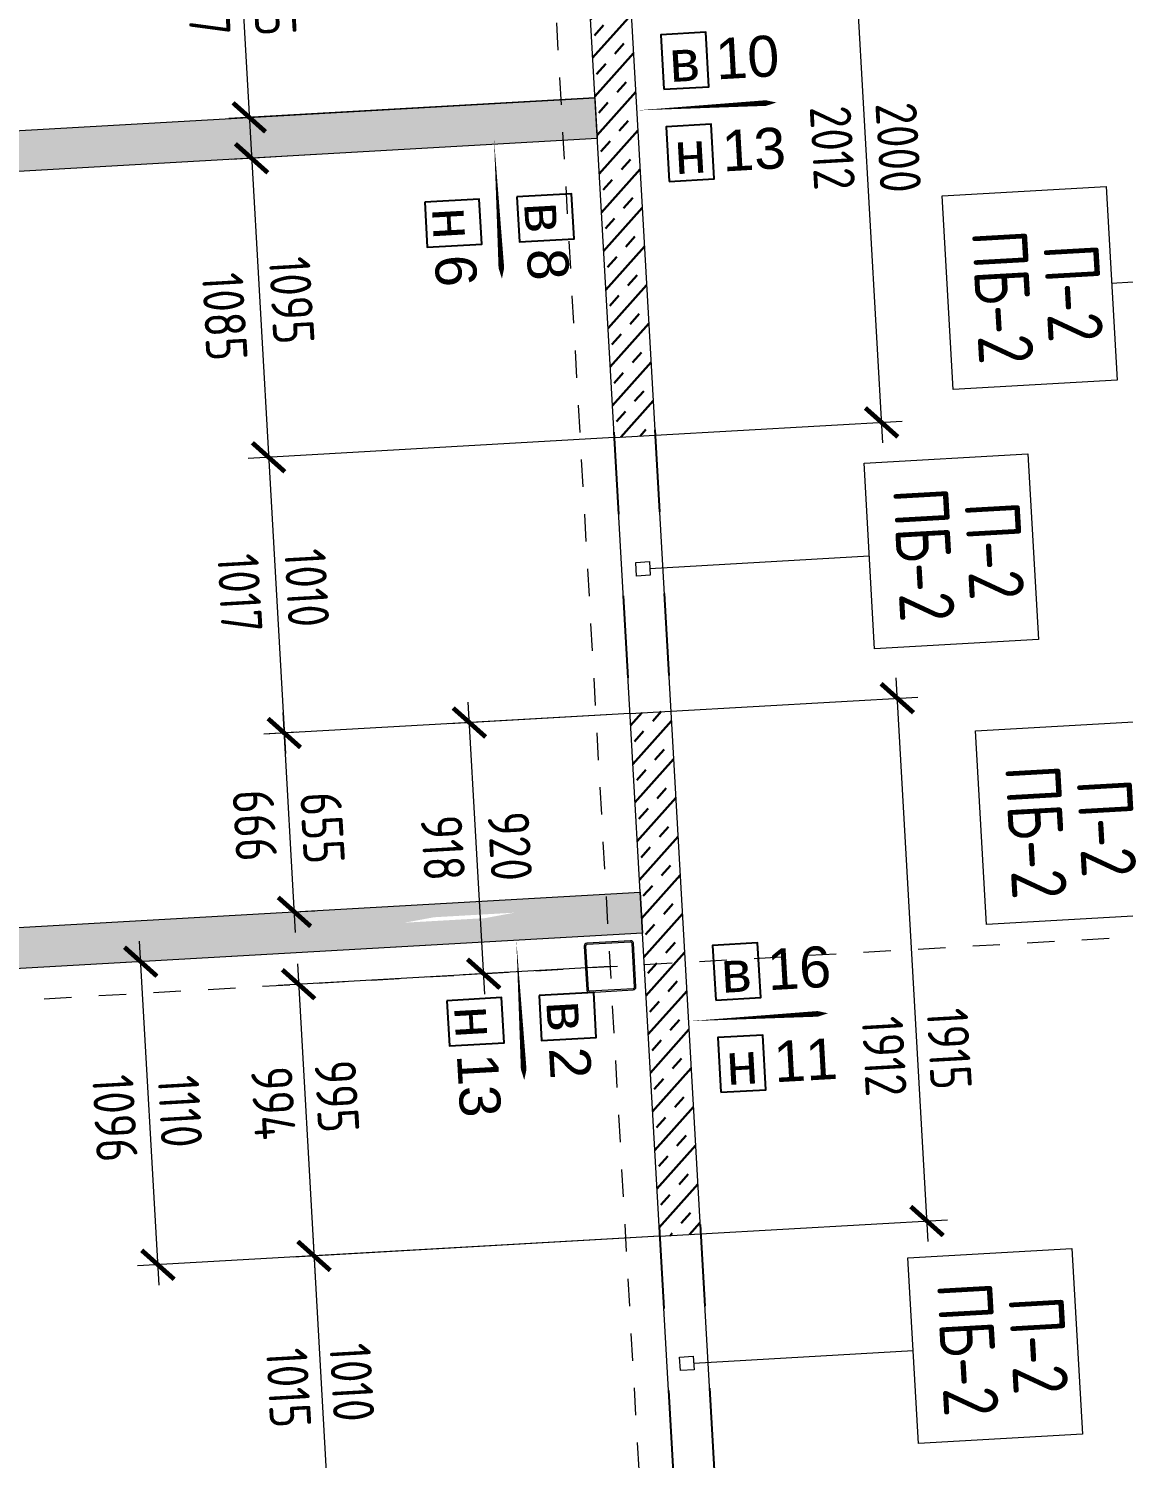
# Model space of a CAD drawing. Header units: metres. Extents: x 93803 to 107732, y 94484 to 125083.
# Drawn here: x 107722.56 to 107726.56, y 110809.09 to 110814.32 of the extents above; entities that cross this region are included whole.
import ezdxf

# ---------------------------------------------------------------- set-up
doc = ezdxf.new("R2010")
doc.units = ezdxf.units.M
doc.header["$PDMODE"] = 35
doc.header["$PDSIZE"] = 1
doc.linetypes.add('_ШПТ__20_т__2_5__Линия сетки', pattern=[25, 20, -2.5, 0, -2.5])
doc.linetypes.add('_ШТР__3__3__Скрыто', pattern=[6, 3, -3])
doc.layers.get('Defpoints').update_dxf_attribs({"color": 253})
for name, color, linetype in [('2023.10.30_В_ОТКЛОНЕНИЯ', 7, 'Continuous'), ('2023.10.30_Н_ОТКЛОНЕНИЯ', 7, 'Continuous'), ('_4-3_ маркировка на кладочных планах АР', 7, 'Continuous')]:
    doc.layers.add(name, color=color, linetype=linetype)
for name, color, linetype, lineweight in [('Оси', 250, 'Continuous', 9), ('Основной', 7, 'Continuous', 30), ('Размеры', 250, 'Continuous', 9), ('Стены', 7, 'Continuous', 18), ('Стены штриховка', 7, 'Continuous', 30)]:
    doc.layers.add(name, color=color, linetype=linetype, lineweight=lineweight)
doc.styles.add('AxeAndPointZ', font='arial.ttf')
doc.styles.add('ГОСТ 2.304', font='CS_Gost2304.shx')
doc.styles.add('стиль1', font='isocpeur.ttf')
doc.dimstyles.new('невидим', dxfattribs={"dimscale": 100, "dimtxt": 1.5, "dimasz": 1.5, "dimexe": 0.3, "dimexo": 0, "dimgap": 0.5, "dimtad": 1, "dimdec": 0, "dimtxsty": 'ГОСТ 2.304', "dimblk": 'OBLIQUE', "dimcen": 2.5, "dimdle": 0.5, "dimse1": 1, "dimse2": 1, "dimsd1": 1, "dimsd2": 1, "dimadec": 0, "dimazin": 2, "dimtfac": 0.75, "dimtdec": 0, "dimtofl": 0, "dimtmove": 2, "dimatfit": 3, "dimfxl": 1, "dimtfill": 1, "dimtolj": 1, "dimlwd": 9, "dimlwe": 9, "dimarcsym": 1})
doc.dimstyles.new('СПДС', dxfattribs={"dimscale": 100, "dimtxt": 2, "dimasz": 1.5, "dimexe": 1, "dimexo": 0, "dimgap": 0.5, "dimtad": 1, "dimdec": 0, "dimtxsty": 'ГОСТ 2.304', "dimblk": 'ARCHTICK', "dimcen": 2.5, "dimdle": 1, "dimadec": 0, "dimazin": 2, "dimtfac": 0.75, "dimtdec": 0, "dimtmove": 1, "dimatfit": 3, "dimfxl": 1, "dimtfill": 1, "dimtolj": 1, "dimlwd": 9, "dimlwe": 9, "dimarcsym": 1})

# ---------------------------------------------------------------- blocks, each defined once
blk = doc.blocks.new('_ArchTick')
at = {"color": 0, "linetype": 'ByBlock', "const_width": 0.15}
blk.add_lwpolyline([(-0.5, -0.5), (0.5, 0.5)], dxfattribs=at)
blk = doc.blocks.new('*D4978')
at = {"layer": 'Defpoints', "color": 0, "ltscale": 75, "transparency": 16777216}
for p in [(31201.5, 6182), (30106.5, 5151.4), (31201.5, 4916.3)]:
    blk.add_point(p, dxfattribs=at)
at = {"layer": 'Размеры', "color": 0, "lineweight": 9, "ltscale": 75, "transparency": 16777216}
for p, q in [((31201.5, 6182), (31201.5, 4841.3)), ((30106.5, 5151.4), (30106.5, 4841.3)), ((30031.5, 4916.3), (31276.5, 4916.3))]:
    blk.add_line(p, q, dxfattribs=at)
at = {"layer": 'Размеры', "color": 0, "lineweight": 9, "ltscale": 75, "transparency": 16777216, "xscale": 112.5, "yscale": 112.5, "zscale": 112.5, "rotation": 180}
blk.add_blockref('_ArchTick', (30106.5, 4916.3), dxfattribs=at)
at = {"layer": 'Размеры', "color": 0, "lineweight": 9, "ltscale": 75, "transparency": 16777216, "xscale": 112.5, "yscale": 112.5, "zscale": 112.5}
blk.add_blockref('_ArchTick', (31201.5, 4916.3), dxfattribs=at)
at = {"layer": 'Размеры', "color": 0, "lineweight": 25, "ltscale": 75, "transparency": 16777216, "insert": (30634, 5033.1), "char_height": 150, "width": 186.231, "attachment_point": 5, "style": 'ГОСТ 2.304'}
blk.add_mtext('\\A1;1095', dxfattribs=at)
blk = doc.blocks.new('*D4979')
at = {"layer": 'Defpoints', "color": 0, "ltscale": 75, "transparency": 16777216}
for p in [(31201.5, 6182), (32211.5, 6182), (32211.5, 4916.3)]:
    blk.add_point(p, dxfattribs=at)
at = {"layer": 'Размеры', "color": 0, "lineweight": 9, "ltscale": 75, "transparency": 16777216}
for p, q in [((31201.5, 6182), (31201.5, 4841.3)), ((32211.5, 6182), (32211.5, 4841.3)), ((31126.5, 4916.3), (32286.5, 4916.3))]:
    blk.add_line(p, q, dxfattribs=at)
at = {"layer": 'Размеры', "color": 0, "lineweight": 9, "ltscale": 75, "transparency": 16777216, "xscale": 112.5, "yscale": 112.5, "zscale": 112.5, "rotation": 180}
blk.add_blockref('_ArchTick', (31201.5, 4916.3), dxfattribs=at)
at = {"layer": 'Размеры', "color": 0, "lineweight": 9, "ltscale": 75, "transparency": 16777216, "xscale": 112.5, "yscale": 112.5, "zscale": 112.5}
blk.add_blockref('_ArchTick', (32211.5, 4916.3), dxfattribs=at)
at = {"layer": 'Размеры', "color": 0, "lineweight": 25, "ltscale": 75, "transparency": 16777216, "insert": (31686.5, 5028.8), "char_height": 150, "width": 186.231, "attachment_point": 5, "style": 'ГОСТ 2.304'}
blk.add_mtext('\\A1;1010', dxfattribs=at)
blk = doc.blocks.new('*D4980')
at = {"layer": 'Defpoints', "color": 0, "ltscale": 75, "transparency": 16777216}
for p in [(34126.5, 6182), (33131.5, 5677.3), (34126.5, 4916.3)]:
    blk.add_point(p, dxfattribs=at)
at = {"layer": 'Размеры', "color": 0, "lineweight": 9, "ltscale": 75, "transparency": 16777216}
for p, q in [((34126.5, 6182), (34126.5, 4841.3)), ((33131.5, 5677.3), (33131.5, 4841.3)), ((33056.5, 4916.3), (34201.5, 4916.3))]:
    blk.add_line(p, q, dxfattribs=at)
at = {"layer": 'Размеры', "color": 0, "lineweight": 9, "ltscale": 75, "transparency": 16777216, "xscale": 112.5, "yscale": 112.5, "zscale": 112.5, "rotation": 180}
blk.add_blockref('_ArchTick', (33131.5, 4916.3), dxfattribs=at)
at = {"layer": 'Размеры', "color": 0, "lineweight": 9, "ltscale": 75, "transparency": 16777216, "xscale": 112.5, "yscale": 112.5, "zscale": 112.5}
blk.add_blockref('_ArchTick', (34126.5, 4916.3), dxfattribs=at)
at = {"layer": 'Размеры', "color": 0, "lineweight": 25, "ltscale": 75, "transparency": 16777216, "insert": (33549, 5033.1), "char_height": 150, "width": 186.231, "attachment_point": 5, "style": 'ГОСТ 2.304'}
blk.add_mtext('\\A1;995', dxfattribs=at)
blk = doc.blocks.new('*D4981')
at = {"layer": 'Defpoints', "color": 0, "ltscale": 75, "transparency": 16777216}
for p in [(35136.5, 6232), (34126.5, 6182), (35136.5, 4916.3)]:
    blk.add_point(p, dxfattribs=at)
at = {"layer": 'Размеры', "color": 0, "lineweight": 9, "ltscale": 75, "transparency": 16777216}
for p, q in [((35136.5, 6232), (35136.5, 4841.3)), ((34126.5, 6182), (34126.5, 4841.3)), ((34051.5, 4916.3), (35211.5, 4916.3))]:
    blk.add_line(p, q, dxfattribs=at)
at = {"layer": 'Размеры', "color": 0, "lineweight": 9, "ltscale": 75, "transparency": 16777216, "xscale": 112.5, "yscale": 112.5, "zscale": 112.5, "rotation": 180}
blk.add_blockref('_ArchTick', (34126.5, 4916.3), dxfattribs=at)
at = {"layer": 'Размеры', "color": 0, "lineweight": 9, "ltscale": 75, "transparency": 16777216, "xscale": 112.5, "yscale": 112.5, "zscale": 112.5}
blk.add_blockref('_ArchTick', (35136.5, 4916.3), dxfattribs=at)
at = {"layer": 'Размеры', "color": 0, "lineweight": 25, "ltscale": 75, "transparency": 16777216, "insert": (34596.5, 5028.8), "char_height": 150, "width": 186.231, "attachment_point": 5, "style": 'ГОСТ 2.304'}
blk.add_mtext('\\A1;1010', dxfattribs=at)
blk = doc.blocks.new('*D5004')
at = {"layer": 'Defpoints', "color": 0, "ltscale": 100, "transparency": 16777216}
for p in [(34125.5, 6281.3, 5140), (33131.5, 5428.5), (33131.5, 4661.4)]:
    blk.add_point(p, dxfattribs=at)
at = {"color": 0, "ltscale": 100, "transparency": 16777216, "insert": (33560.1, 4799.7), "char_height": 150, "attachment_point": 5, "style": 'ГОСТ 2.304', "bg_fill": 3, "box_fill_scale": 1.1, "bg_fill_color": 256, "bg_fill_true_color": 13158600, "bg_fill_transparency": 0}
blk.add_mtext('\\A1;994', dxfattribs=at)
blk = doc.blocks.new('_Oblique')
at = {"color": 0, "linetype": 'ByBlock', "lineweight": -2}
blk.add_line((-0.5, -0.5), (0.5, 0.5), dxfattribs=at)
blk = doc.blocks.new('*D5005')
at = {"layer": 'Defpoints', "color": 0, "ltscale": 100, "transparency": 16777216}
for p in [(34125.5, 6281.3, 5140), (35141, 6279.8, 1394.2), (35141, 4673.3)]:
    blk.add_point(p, dxfattribs=at)
at = {"color": 0, "ltscale": 100, "transparency": 16777216, "insert": (34603.5, 4796.3), "char_height": 150, "attachment_point": 5, "style": 'ГОСТ 2.304', "bg_fill": 3, "box_fill_scale": 1.1, "bg_fill_color": 256, "bg_fill_true_color": 13158600, "bg_fill_transparency": 0}
blk.add_mtext('\\A1;1015', dxfattribs=at)
blk = doc.blocks.new('*D4949')
at = {"layer": 'Defpoints', "color": 0, "ltscale": 100, "transparency": 16777216}
for p in [(31196.5, 6276.3, 1212), (32214, 6270, 1053.1), (31196.5, 4665.4)]:
    blk.add_point(p, dxfattribs=at)
at = {"color": 0, "ltscale": 100, "transparency": 16777216, "insert": (31691.7, 4783.2), "char_height": 150, "attachment_point": 5, "style": 'ГОСТ 2.304', "bg_fill": 3, "box_fill_scale": 1.1, "bg_fill_color": 256, "bg_fill_true_color": 13158600, "bg_fill_transparency": 0}
blk.add_mtext('\\A1;1017', dxfattribs=at)
blk = doc.blocks.new('*D4950')
at = {"layer": 'Defpoints', "color": 0, "ltscale": 100, "transparency": 16777216}
for p in [(31196.5, 6276.3, 1212), (30112.1, 5476.2, 3906), (30112.1, 4861.5)]:
    blk.add_point(p, dxfattribs=at)
at = {"color": 0, "ltscale": 100, "transparency": 16777216, "insert": (30679.6, 4785.3), "char_height": 150, "attachment_point": 5, "style": 'ГОСТ 2.304', "bg_fill": 3, "box_fill_scale": 1.1, "bg_fill_color": 256, "bg_fill_true_color": 13158600, "bg_fill_transparency": 0}
blk.add_mtext('\\A1;1085', dxfattribs=at)
blk = doc.blocks.new('*U1215')
at = {"lineweight": 9}
for points in [[(-80, -90), (80, -90, 0.414214), (90, -80), (90, 80, 0.414214), (80, 90), (-80, 90, 0.414214), (-90, 80), (-90, -80, 0.414214)], [(-80, -85), (80, -85, 0.414214), (85, -80), (85, 80, 0.414214), (80, 85), (-80, 85, 0.414214), (-85, 80), (-85, -80, 0.414214)]]:
    blk.add_lwpolyline(points, format="xyb", close=True, dxfattribs=at)
blk = doc.blocks.new('*D4916')
at = {"layer": 'Defpoints', "color": 0, "ltscale": 75, "transparency": 16777216}
for p in [(32211.5, 6182), (33131.5, 6057), (32211.5, 5594.2)]:
    blk.add_point(p, dxfattribs=at)
at = {"layer": 'Размеры', "color": 0, "lineweight": 9, "ltscale": 75, "transparency": 16777216}
for p, q in [((32211.5, 6182), (32211.5, 5519.2)), ((33131.5, 6057), (33131.5, 5519.2)), ((33206.5, 5594.2), (32136.5, 5594.2))]:
    blk.add_line(p, q, dxfattribs=at)
at = {"layer": 'Размеры', "color": 0, "lineweight": 9, "ltscale": 75, "transparency": 16777216, "xscale": 112.5, "yscale": 112.5, "zscale": 112.5, "rotation": 180}
blk.add_blockref('_ArchTick', (32211.5, 5594.2), dxfattribs=at)
at = {"layer": 'Размеры', "color": 0, "lineweight": 9, "ltscale": 75, "transparency": 16777216, "xscale": 112.5, "yscale": 112.5, "zscale": 112.5}
blk.add_blockref('_ArchTick', (33131.5, 5594.2), dxfattribs=at)
at = {"layer": 'Размеры', "color": 0, "lineweight": 25, "ltscale": 75, "transparency": 16777216, "insert": (32671.5, 5716.8), "char_height": 150, "attachment_point": 5, "style": 'ГОСТ 2.304'}
blk.add_mtext('\\A1;920', dxfattribs=at)
blk = doc.blocks.new('*D4537')
at = {"layer": 'Defpoints', "color": 0, "ltscale": 75, "transparency": 16777216}
for p in [(32211.5, 7161), (32211.5, 6332), (34126.5, 6332)]:
    blk.add_point(p, dxfattribs=at)
at = {"layer": 'Размеры', "color": 0, "lineweight": 9, "ltscale": 75, "transparency": 16777216}
for p, q in [((32211.5, 6332), (32211.5, 7236)), ((34126.5, 6332), (34126.5, 7236)), ((34201.5, 7161), (32136.5, 7161))]:
    blk.add_line(p, q, dxfattribs=at)
at = {"layer": 'Размеры', "color": 0, "lineweight": 9, "ltscale": 75, "transparency": 16777216, "xscale": 112.5, "yscale": 112.5, "zscale": 112.5, "rotation": 180}
blk.add_blockref('_ArchTick', (32211.5, 7161), dxfattribs=at)
at = {"layer": 'Размеры', "color": 0, "lineweight": 9, "ltscale": 75, "transparency": 16777216, "xscale": 112.5, "yscale": 112.5, "zscale": 112.5}
blk.add_blockref('_ArchTick', (34126.5, 7161), dxfattribs=at)
at = {"layer": 'Размеры', "color": 0, "lineweight": 25, "ltscale": 75, "transparency": 16777216, "insert": (33502.7, 7277.8), "char_height": 150, "attachment_point": 5, "style": 'ГОСТ 2.304'}
blk.add_mtext('\\A1;1915', dxfattribs=at)
blk = doc.blocks.new('*D4917')
at = {"layer": 'Defpoints', "color": 0, "ltscale": 75, "transparency": 16777216}
for p in [(29201.5, 7161), (29201.5, 6332), (31201.5, 6332)]:
    blk.add_point(p, dxfattribs=at)
at = {"layer": 'Размеры', "color": 0, "lineweight": 9, "ltscale": 75, "transparency": 16777216}
for p, q in [((29201.5, 6332), (29201.5, 7236)), ((31201.5, 6332), (31201.5, 7236)), ((31276.5, 7161), (29126.5, 7161))]:
    blk.add_line(p, q, dxfattribs=at)
at = {"layer": 'Размеры', "color": 0, "lineweight": 9, "ltscale": 75, "transparency": 16777216, "xscale": 112.5, "yscale": 112.5, "zscale": 112.5, "rotation": 180}
blk.add_blockref('_ArchTick', (29201.5, 7161), dxfattribs=at)
at = {"layer": 'Размеры', "color": 0, "lineweight": 9, "ltscale": 75, "transparency": 16777216, "xscale": 112.5, "yscale": 112.5, "zscale": 112.5}
blk.add_blockref('_ArchTick', (31201.5, 7161), dxfattribs=at)
at = {"layer": 'Размеры', "color": 0, "lineweight": 25, "ltscale": 75, "transparency": 16777216, "insert": (30201.5, 7279.3), "char_height": 150, "attachment_point": 5, "style": 'ГОСТ 2.304'}
blk.add_mtext('\\A1;2000', dxfattribs=at)
blk = doc.blocks.new('*D4539')
at = {"layer": 'Defpoints', "color": 0, "ltscale": 75, "transparency": 16777216}
for p in [(33016.5, 6182), (34126.5, 6182), (33016.5, 4344.8)]:
    blk.add_point(p, dxfattribs=at)
at = {"layer": 'Размеры', "color": 0, "lineweight": 9, "ltscale": 75, "transparency": 16777216}
for p, q in [((33016.5, 6182), (33016.5, 4269.8)), ((34126.5, 6182), (34126.5, 4269.8)), ((34201.5, 4344.8), (32941.5, 4344.8))]:
    blk.add_line(p, q, dxfattribs=at)
at = {"layer": 'Размеры', "color": 0, "lineweight": 9, "ltscale": 75, "transparency": 16777216, "xscale": 112.5, "yscale": 112.5, "zscale": 112.5, "rotation": 180}
blk.add_blockref('_ArchTick', (33016.5, 4344.8), dxfattribs=at)
at = {"layer": 'Размеры', "color": 0, "lineweight": 9, "ltscale": 75, "transparency": 16777216, "xscale": 112.5, "yscale": 112.5, "zscale": 112.5}
blk.add_blockref('_ArchTick', (34126.5, 4344.8), dxfattribs=at)
at = {"layer": 'Размеры', "color": 0, "lineweight": 25, "ltscale": 75, "transparency": 16777216, "insert": (33571.5, 4457.3), "char_height": 150, "attachment_point": 5, "style": 'ГОСТ 2.304'}
blk.add_mtext('\\A1;1110', dxfattribs=at)
blk = doc.blocks.new('*D3672')
at = {"layer": 'Defpoints', "color": 0, "transparency": 16777216}
for p in [(32213.8, 6269.7, 5029), (33131.5, 5677.3), (33131.5, 5107.7)]:
    blk.add_point(p, dxfattribs=at)
at = {"color": 0, "transparency": 16777216, "insert": (32664, 5471.5), "char_height": 150, "attachment_point": 5, "style": 'ГОСТ 2.304', "bg_fill": 3, "box_fill_scale": 1.1, "bg_fill_color": 256, "bg_fill_true_color": 13158600, "bg_fill_transparency": 0}
blk.add_mtext('\\A1;918', dxfattribs=at)
blk = doc.blocks.new('*D3676')
at = {"layer": 'Defpoints', "color": 0, "transparency": 16777216}
for p in [(34125.5, 6462), (34125.5, 6281.3, 5140), (32213.8, 6269.7, 5029)]:
    blk.add_point(p, dxfattribs=at)
at = {"color": 0, "transparency": 16777216, "insert": (33516.5, 7039.3), "char_height": 150, "attachment_point": 5, "style": 'ГОСТ 2.304', "bg_fill": 3, "box_fill_scale": 1.1, "bg_fill_color": 256, "bg_fill_true_color": 13158600, "bg_fill_transparency": 0}
blk.add_mtext('\\A1;1912', dxfattribs=at)
blk = doc.blocks.new('*D4937')
at = {"layer": 'Defpoints', "color": 0, "transparency": 16777216}
for p in [(31196.5, 6475.2), (29185, 6275, 1254.4), (31196.5, 6276.3, 1212)]:
    blk.add_point(p, dxfattribs=at)
at = {"color": 0, "transparency": 16777216, "insert": (30189.1, 7038.8), "char_height": 150, "attachment_point": 5, "style": 'ГОСТ 2.304', "bg_fill": 3, "box_fill_scale": 1.1, "bg_fill_color": 256, "bg_fill_true_color": 13158600, "bg_fill_transparency": 0}
blk.add_mtext('\\A1;2012', dxfattribs=at)
blk = doc.blocks.new('*D4939')
at = {"layer": 'Defpoints', "color": 0, "ltscale": 75, "transparency": 16777216}
for p in [(29201.5, 6182), (29956.5, 6182), (29956.5, 4916.3)]:
    blk.add_point(p, dxfattribs=at)
at = {"layer": 'Размеры', "color": 0, "lineweight": 9, "ltscale": 75, "transparency": 16777216}
for p, q in [((29201.5, 6182), (29201.5, 4841.3)), ((29956.5, 6182), (29956.5, 4841.3)), ((29126.5, 4916.3), (30031.5, 4916.3))]:
    blk.add_line(p, q, dxfattribs=at)
at = {"layer": 'Размеры', "color": 0, "lineweight": 9, "ltscale": 75, "transparency": 16777216, "xscale": 112.5, "yscale": 112.5, "zscale": 112.5, "rotation": 180}
blk.add_blockref('_ArchTick', (29201.5, 4916.3), dxfattribs=at)
at = {"layer": 'Размеры', "color": 0, "lineweight": 9, "ltscale": 75, "transparency": 16777216, "xscale": 112.5, "yscale": 112.5, "zscale": 112.5}
blk.add_blockref('_ArchTick', (29956.5, 4916.3), dxfattribs=at)
at = {"layer": 'Размеры', "color": 0, "lineweight": 25, "ltscale": 75, "transparency": 16777216, "insert": (29534.6, 5031.9), "char_height": 150, "width": 186.231, "attachment_point": 5, "style": 'ГОСТ 2.304'}
blk.add_mtext('\\A1;755', dxfattribs=at)
blk = doc.blocks.new('*D4940')
at = {"layer": 'Defpoints', "color": 0, "ltscale": 100, "transparency": 16777216}
for p in [(29185.2, 6274.6, 5230), (29962.1, 5476.2, 3906), (29962.1, 4658.8)]:
    blk.add_point(p, dxfattribs=at)
at = {"color": 0, "ltscale": 100, "transparency": 16777216, "insert": (29523.5, 4791), "char_height": 150, "attachment_point": 5, "style": 'ГОСТ 2.304', "bg_fill": 3, "box_fill_scale": 1.1, "bg_fill_color": 256, "bg_fill_true_color": 13158600, "bg_fill_transparency": 0}
blk.add_mtext('\\A1;777', dxfattribs=at)
blk = doc.blocks.new('*D4941')
at = {"layer": 'Defpoints', "color": 0, "transparency": 16777216}
for p in [(32213.8, 6269.7, 5029), (32880.1, 4912.2, 3896), (32213.8, 4666.6)]:
    blk.add_point(p, dxfattribs=at)
at = {"color": 0, "transparency": 16777216, "insert": (32543, 4789.4), "char_height": 150, "attachment_point": 5, "style": 'ГОСТ 2.304', "bg_fill": 3, "box_fill_scale": 1.1, "bg_fill_color": 256, "bg_fill_true_color": 13158600, "bg_fill_transparency": 0}
blk.add_mtext('\\A1;666', dxfattribs=at)
blk = doc.blocks.new('*D4541')
at = {"layer": 'Defpoints', "color": 0, "ltscale": 75, "transparency": 16777216}
for p in [(32211.5, 4961.6), (32211.5, 4916.3), (32866.5, 4914.2)]:
    blk.add_point(p, dxfattribs=at)
at = {"layer": 'Размеры', "color": 0, "lineweight": 9, "ltscale": 75, "transparency": 16777216}
for p, q in [((32866.5, 4914.2), (32866.5, 4991.3)), ((32941.5, 4916.3), (32136.5, 4916.3)), ((32211.5, 4961.6), (32211.5, 4841.3))]:
    blk.add_line(p, q, dxfattribs=at)
at = {"layer": 'Размеры', "color": 0, "lineweight": 9, "ltscale": 75, "transparency": 16777216, "xscale": 112.5, "yscale": 112.5, "zscale": 112.5, "rotation": 180}
blk.add_blockref('_ArchTick', (32211.5, 4916.3), dxfattribs=at)
at = {"layer": 'Размеры', "color": 0, "lineweight": 9, "ltscale": 75, "transparency": 16777216, "xscale": 112.5, "yscale": 112.5, "zscale": 112.5}
blk.add_blockref('_ArchTick', (32866.5, 4916.3), dxfattribs=at)
at = {"layer": 'Размеры', "color": 0, "lineweight": 25, "ltscale": 75, "transparency": 16777216, "insert": (32565.9, 5036.2), "char_height": 150, "attachment_point": 5, "style": 'ГОСТ 2.304'}
blk.add_mtext('\\A1;655', dxfattribs=at)
blk = doc.blocks.new('*D4942')
at = {"layer": 'Defpoints', "color": 0, "transparency": 16777216}
for p in [(34125.5, 6281.3, 5140), (33030.1, 4912.2, 3896), (33030.1, 4079.4)]:
    blk.add_point(p, dxfattribs=at)
at = {"color": 0, "transparency": 16777216, "insert": (33583.3, 4218.3), "char_height": 150, "attachment_point": 5, "style": 'ГОСТ 2.304', "bg_fill": 3, "box_fill_scale": 1.1, "bg_fill_color": 256, "bg_fill_true_color": 13158600, "bg_fill_transparency": 0}
blk.add_mtext('\\A1;1096', dxfattribs=at)
blk = doc.blocks.new('34433')
at = {"layer": 'Оси', "linetype": '_ШПТ__20_т__2_5__Линия сетки'}
for p, q in [((33131.5, -815.2), (33131.5, 12717.6)), ((14075.1, 6057), (46878.1, 6057))]:
    blk.add_line(p, q, dxfattribs=at)
at = {"layer": 'Стены'}
blk.add_lwpolyline([(32866.5, 6182), (33016.5, 6182), (33016.5, -73), (32866.5, -73)], close=True, dxfattribs=at)
at = {"layer": 'Размеры', "color": 0, "lineweight": 25, "ltscale": 75}
for base, p1, p2, picture, middle, dimtype in [((29201.5, 7161), (31201.5, 6332), (29201.5, 6332), '*D4917', (30201.5, 7161), 160), ((32211.5, 7161), (34126.5, 6332), (32211.5, 6332), '*D4537', (33502.7, 7161), 128), ((35136.5, 4916.3), (34126.5, 6182), (35136.5, 6232), '*D4981', (34596.5, 4916.3), 160), ((29956.5, 4916.3), (29201.5, 6182), (29956.5, 6182), '*D4939', (29534.6, 4916.3), 160), ((31201.5, 4916.3), (30106.5, 5151.4), (31201.5, 6182), '*D4978', (30634, 4916.3), 160), ((32211.5, 4916.3), (31201.5, 6182), (32211.5, 6182), '*D4979', (31686.5, 4916.3), 160), ((34126.5, 4916.3), (33131.5, 5677.3), (34126.5, 6182), '*D4980', (33549, 4916.3), 160)]:
    dim = blk.add_linear_dim(base=base, p1=p1, p2=p2, dimstyle='СПДС', override={"dimscale": 75, "dimtfill": 0}, dxfattribs=at)
    dim.commit()
    dim.dimension.update_dxf_attribs({"geometry": picture, "text_midpoint": middle, "dimtype": dimtype})
at = {"ltscale": 100}
for base, p1, p2, picture, middle in [((31196.54, 4665.3863), (32214.0037, 6269.9993, 1053.1), (31196.54, 6276.3387, 1212), '*D4949', (31691.6557, 4783.2389)), ((33131.5, 4661.4), (34125.5, 6281.3, 5140), (33131.5, 5428.5), '*D5004', (33560.1, 4799.7))]:
    dim = blk.add_linear_dim(base=base, p1=p1, p2=p2, dimstyle='невидим', dxfattribs=at)
    dim.commit()
    dim.dimension.update_dxf_attribs({"geometry": picture, "text_midpoint": middle, "dimtype": 160})
at = {"layer": 'Стены'}
blk.add_lwpolyline([(32211.5, 6182), (32211.5, 6332)], dxfattribs=at)
at = {"layer": 'Основной'}
blk.add_blockref('*U1215', (33131.5, 6057), dxfattribs=at)
at = {"ltscale": 100}
dim = blk.add_linear_dim(base=(30112.1, 4861.5), p1=(31196.5, 6276.3, 1212), p2=(30112.1, 5476.2, 3906), text='1085', dimstyle='невидим', dxfattribs=at)
dim.commit()
dim.dimension.update_dxf_attribs({"geometry": '*D4950', "text_midpoint": (30679.6, 4785.3), "dimtype": 160})
dim = blk.add_linear_dim(base=(35140.974, 4673.3448), p1=(34125.5326, 6281.2531, 5140), p2=(35140.974, 6279.7925, 1394.2), dimstyle='невидим', dxfattribs=at)
dim.commit()
dim.dimension.update_dxf_attribs({"geometry": '*D5005', "text_midpoint": (34603.4601, 4796.3219), "dimtype": 160})
at = {"layer": 'Размеры', "color": 0, "lineweight": 25, "ltscale": 75}
dim = blk.add_linear_dim(base=(32211.5, 5594.2), p1=(33131.5, 6057), p2=(32211.5, 6182), dimstyle='СПДС', override={"dimscale": 75, "dimtfill": 0}, dxfattribs=at)
dim.commit()
dim.dimension.update_dxf_attribs({"geometry": '*D4916', "text_midpoint": (32671.5, 5716.8)})
at = {"layer": 'Стены штриховка'}
h = blk.add_hatch(dxfattribs=at)
h.set_pattern_fill('ASHLER', color=256, scale=200, angle=270, pattern_type=2)
h.set_pattern_definition([(315, (-78993.45, 379.79), (70.71068, 70.71068), []), (315, (-78922.75, 379.79), (70.71068, 70.71068), [50, -50])])
h.paths.add_polyline_path([(31201.5, 6332), (29201.5, 6332), (29201.5, 6182), (31201.5, 6182)])
h = blk.add_hatch(dxfattribs=at)
h.set_pattern_fill('ASHLER', color=256, scale=200, angle=270, pattern_type=2)
h.set_pattern_definition([(315, (-75983.45, 379.79), (70.71068, 70.71068), []), (315, (-75912.75, 379.79), (70.71068, 70.71068), [50, -50])])
h.paths.add_polyline_path([(34126.5, 6332), (32211.5, 6332), (32211.5, 6182), (34126.5, 6182)])
at = {"layer": 'Стены штриховка', "lineweight": 30}
h = blk.add_hatch(dxfattribs=at)
h.set_pattern_fill('ASHLER', color=256, scale=200, angle=270, pattern_type=2)
h.set_pattern_definition([(315, (-90143.53, 379.79), (70.71068, 70.71068), []), (315, (-90072.83, 379.79), (70.71068, 70.71068), [50, -50])])
h.paths.add_polyline_path([(42246.5, 3052), (39546.5, 3052), (39546.5, 2752), (42246.5, 2752)])
h.paths.add_polyline_path([(36226.5, 6182), (36076.5, 6182), (36076.5, -73), (36226.5, -73)])
h.paths.add_polyline_path([(33016.5, 6182), (32866.5, 6182), (32866.5, -60.5), (33016.5, -60.5)])
h.paths.add_polyline_path([(30106.5, 6182), (29956.5, 6182), (29956.5, -73), (30106.5, -73)])
h.paths.add_polyline_path([(27426.5, 6176), (27276.5, 6176), (27276.5, -73), (27426.5, -73)])
h.paths.add_polyline_path([(24246.5, 6176), (24096.5, 6176), (24096.5, -73), (24246.5, -73)])
h.paths.add_polyline_path([(21016.5, 6182), (20866.5, 6182), (20866.5, -60.5), (21016.5, -60.5)])
h.paths.add_polyline_path([(32928.9, 5315.6), (32915.1, 5424.7), (32915.1, 5719.1), (32928.9, 5610)], flags=16)
at = {"layer": 'Стены'}
for points in [[(18031.5, 6332), (39326.5, 6332), (39326.5, 6182), (18031.5, 6182)], [(29956.5, 6182), (30106.5, 6182), (30106.5, -73), (29956.5, -73)]]:
    blk.add_lwpolyline(points, close=True, dxfattribs=at)
for points in [[(31201.5, 6182), (31201.5, 6332)], [(34126.5, 6182), (34126.5, 6332)]]:
    blk.add_lwpolyline(points, dxfattribs=at)
at = {"layer": 'Размеры', "color": 0, "lineweight": 25, "ltscale": 75}
dim = blk.add_linear_dim(base=(33016.5, 4344.8), p1=(34126.5, 6182), p2=(33016.5, 6182), dimstyle='СПДС', override={"dimscale": 75, "dimtfill": 0}, dxfattribs=at)
dim.commit()
dim.dimension.update_dxf_attribs({"geometry": '*D4539', "text_midpoint": (33571.5, 4457.3)})
for base, p1, p2, picture, middle, dimtype in [((31196.54, 6475.1782), (29185.0371, 6275.0126, 1254.4), (31196.54, 6276.3387, 1212), '*D4937', (30189.1251, 7038.7815), 160), ((33131.5, 5107.7), (32213.8, 6269.7, 5029), (33131.5, 5677.3), '*D3672', (32664, 5471.5), 128)]:
    dim = blk.add_linear_dim(base=base, p1=p1, p2=p2, dimstyle='невидим')
    dim.commit()
    dim.dimension.update_dxf_attribs({"geometry": picture, "text_midpoint": middle, "dimtype": dimtype})
dim = blk.add_linear_dim(base=(34125.5, 6462), p1=(32213.8, 6269.7, 5029), p2=(34125.5, 6281.3, 5140), dimstyle='невидим')
dim.commit()
dim.dimension.update_dxf_attribs({"geometry": '*D3676', "text_midpoint": (33516.5, 7039.3), "dimtype": 128})
at = {"ltscale": 100}
dim = blk.add_linear_dim(base=(29962.1, 4658.8), p1=(29185.2, 6274.6, 5230), p2=(29962.1, 5476.2, 3906), dimstyle='невидим', dxfattribs=at)
dim.commit()
dim.dimension.update_dxf_attribs({"geometry": '*D4940', "text_midpoint": (29523.5, 4791), "dimtype": 160})
dim = blk.add_linear_dim(base=(33030.1, 4079.4), p1=(34125.5, 6281.3, 5140), p2=(33030.1, 4912.2, 3896), text='1096', dimstyle='невидим')
dim.commit()
dim.dimension.update_dxf_attribs({"geometry": '*D4942', "text_midpoint": (33583.3, 4218.3), "dimtype": 160})
dim = blk.add_linear_dim(base=(32213.8, 4666.6), p1=(32880.1, 4912.2, 3896), p2=(32213.8, 6269.7, 5029), dimstyle='невидим')
dim.commit()
dim.dimension.update_dxf_attribs({"geometry": '*D4941', "text_midpoint": (32543, 4789.4), "dimtype": 160})
at = {"layer": 'Размеры', "color": 0, "lineweight": 25, "ltscale": 75}
dim = blk.add_linear_dim(base=(32211.5, 4916.3), p1=(32866.5, 4914.2), p2=(32211.5, 4961.6), dimstyle='СПДС', override={"dimscale": 75, "dimtfill": 0}, dxfattribs=at)
dim.commit()
dim.dimension.update_dxf_attribs({"geometry": '*D4541', "text_midpoint": (32565.9, 4916.3), "dimtype": 128})

msp = doc.modelspace()

# ---------------------------------------------------------------- block references
at = {"xscale": 0.001, "yscale": 0.001, "zscale": 0.001, "rotation": 273.2530497410625}
msp.add_blockref('34433', (107716.7554, 110843.6261), dxfattribs=at)

# ---------------------------------------------------------------- next in the draw order: linework, layer by layer
at = {"linetype": '_ШТР__3__3__Скрыто', "ltscale": 0.1}
for p, q in [((107724.6968, 110812.8457), (107724.7542, 110811.8373)), ((107724.8466, 110812.8542), (107724.9039, 110811.8458)), ((107724.862, 110809.9404), (107724.9193, 110808.932)), ((107725.0117, 110809.9489), (107725.0861, 110808.641))]:
    msp.add_line(p, q, dxfattribs=at)
at = {"layer": '2023.10.30_В_ОТКЛОНЕНИЯ'}
for points in [[(107724.8796, 110814.0993), (107725.0444, 110814.1087), (107725.033, 110814.3083), (107724.8683, 110814.299), (107724.8796, 110814.0993)], [(107724.342, 110813.7059), (107724.3514, 110813.5411), (107724.551, 110813.5525), (107724.5416, 110813.7172), (107724.342, 110813.7059)], [(107725.0689, 110810.7689), (107725.2337, 110810.7783), (107725.2223, 110810.9779), (107725.0576, 110810.9686), (107725.0689, 110810.7689)], [(107724.4231, 110810.7858), (107724.4325, 110810.621), (107724.6321, 110810.6324), (107724.6228, 110810.7971), (107724.4231, 110810.7858)]]:
    msp.add_lwpolyline(points, dxfattribs=at)
for points in [[(107724.7802, 110814.0222, 0, 0, 0), (107725.2908, 110814.0512, 0, 0.1091, 0), (107725.0865, 110814.0396, 0.0205, 0.0205, 0), (107724.7802, 110814.0222, 0, 0, 0)], [(107724.2585, 110813.9175, 0, 0, 0), (107724.2875, 110813.407, 0, 0.1091, 0), (107724.2759, 110813.6112, 0.0205, 0.0205, 0), (107724.2585, 110813.9175, 0, 0, 0)], [(107724.3401, 110810.9875, 0, 0, 0), (107724.3692, 110810.4769, 0, 0.1091, 0), (107724.3575, 110810.6811, 0.0205, 0.0205, 0), (107724.3401, 110810.9875, 0, 0, 0)], [(107724.9695, 110810.6918, 0, 0, 0), (107725.48, 110810.7208, 0, 0.1091, 0), (107725.2758, 110810.7092, 0.0205, 0.0205, 0), (107724.9695, 110810.6918, 0, 0, 0)]]:
    msp.add_lwpolyline(points, format="xyseb", dxfattribs=at)
at = {"layer": '2023.10.30_Н_ОТКЛОНЕНИЯ'}
for points in [[(107724.7802, 110814.0222, 0, 0, 0), (107725.2908, 110814.0512, 0, 0.1091, 0), (107725.0865, 110814.0396, 0.0205, 0.0205, 0), (107724.7802, 110814.0222, 0, 0, 0)], [(107724.2585, 110813.9175, 0, 0, 0), (107724.2875, 110813.407, 0, 0.1091, 0), (107724.2759, 110813.6112, 0.0205, 0.0205, 0), (107724.2585, 110813.9175, 0, 0, 0)], [(107724.3401, 110810.9875, 0, 0, 0), (107724.3692, 110810.4769, 0, 0.1091, 0), (107724.3575, 110810.6811, 0.0205, 0.0205, 0), (107724.3401, 110810.9875, 0, 0, 0)], [(107724.9695, 110810.6918, 0, 0, 0), (107725.48, 110810.7208, 0, 0.1091, 0), (107725.2758, 110810.7092, 0.0205, 0.0205, 0), (107724.9695, 110810.6918, 0, 0, 0)]]:
    msp.add_lwpolyline(points, format="xyseb", dxfattribs=at)
for points in [[(107724.8988, 110813.7623), (107725.0635, 110813.7717), (107725.0522, 110813.9714), (107724.8874, 110813.962), (107724.8988, 110813.7623)], [(107724.005, 110813.6867), (107724.0144, 110813.522), (107724.2141, 110813.5333), (107724.2047, 110813.6981), (107724.005, 110813.6867)], [(107724.0861, 110810.7666), (107724.0955, 110810.6019), (107724.2952, 110810.6132), (107724.2858, 110810.778), (107724.0861, 110810.7666)], [(107725.0881, 110810.432), (107725.2528, 110810.4413), (107725.2415, 110810.641), (107725.0767, 110810.6316), (107725.0881, 110810.432)]]:
    msp.add_lwpolyline(points, dxfattribs=at)
at = {"layer": '_4-3_ маркировка на кладочных планах АР', "color": 0, "linetype": 'Continuous', "lineweight": 0}
for p, q in [((107725.8974, 110813.7099), (107726.4964, 110813.7439)), ((107725.9376, 110813.0017), (107725.8974, 110813.7099)), ((107726.4964, 110813.7439), (107726.5367, 110813.0357)), ((107726.7076, 110813.4007), (107726.5165, 110813.3898)), ((107726.5367, 110813.0357), (107725.9376, 110813.0017)), ((107724.8278, 110812.3473), (107725.6304, 110812.3929)), ((107724.7765, 110812.3694), (107724.8264, 110812.3723)), ((107724.7793, 110812.3195), (107724.7765, 110812.3694)), ((107724.8264, 110812.3723), (107724.8292, 110812.3224)), ((107724.8292, 110812.3224), (107724.7793, 110812.3195)), ((107726.019, 110811.7536), (107726.6181, 110811.7877)), ((107726.0593, 110811.0454), (107726.019, 110811.7536)), ((107726.6583, 110811.0795), (107726.0593, 110811.0454)), ((107724.9371, 110809.4639), (107724.9871, 110809.4667)), ((107724.94, 110809.414), (107724.9371, 110809.4639)), ((107724.9871, 110809.4667), (107724.9899, 110809.4168)), ((107724.9885, 110809.4418), (107725.7911, 110809.4874)), ((107724.9899, 110809.4168), (107724.94, 110809.414))]:
    msp.add_line(p, q, dxfattribs=at)
for points in [[(107726.2102, 110812.7665), (107726.2488, 110812.0875), (107725.6497, 110812.0534), (107725.6111, 110812.7325)], [(107726.3708, 110809.861), (107726.4094, 110809.1819), (107725.8104, 110809.1478), (107725.7718, 110809.8269)]]:
    msp.add_lwpolyline(points, close=True, dxfattribs=at)

# ---------------------------------------------------------------- next in the draw order: texts
at = {"layer": '2023.10.30_В_ОТКЛОНЕНИЯ', "style": 'AxeAndPointZ'}
for s, rotation, p in [('в 10', 3.253, (107724.9032, 110814.1257)), ('в 8', 273.253, (107724.3684, 110813.6823)), ('в 16', 3.253, (107725.0925, 110810.7953)), ('в 2', 273.253, (107724.4495, 110810.7622))]:
    msp.add_text(s, height=0.15, rotation=rotation, dxfattribs=at).set_placement(p)
at = {"layer": '2023.10.30_Н_ОТКЛОНЕНИЯ', "style": 'AxeAndPointZ'}
for s, rotation, p in [('н 13', 3.253, (107724.9224, 110813.7888)), ('н 6', 273.253, (107724.0314, 110813.6632)), ('н 13', 273.253, (107724.1125, 110810.7431)), ('н 11', 3.253, (107725.1116, 110810.4584))]:
    msp.add_text(s, height=0.15, rotation=rotation, dxfattribs=at).set_placement(p)
at = {"layer": '_4-3_ маркировка на кладочных планах АР', "color": 0, "lineweight": 5, "char_height": 0.2, "attachment_point": 2, "rotation": 273.253, "style": 'стиль1'}
for s, insert in [('\\A1;\\pxqc,t0,20;{\\W0.8;ПБ-2 \\H0.66x;\\S^  ;\\S^  ;}', (107726.2253, 110813.2277)), ('\\A1;\\pxqc,t0,20;{\\W0.8;П-2 \\H0.66x;\\S^  ;\\S^  ;}', (107726.4829, 110813.2424)), ('\\A1;\\pxqc,t0,20;{\\W0.8;ПБ-2 \\H0.66x;\\S^  ;\\S^  ;}', (107725.937, 110812.2857)), ('\\A1;\\pxqc,t0,20;{\\W0.8;П-2 \\H0.66x;\\S^  ;\\S^  ;}', (107726.1947, 110812.3003)), ('\\A1;\\pxqc,t0,20;{\\W0.8;ПБ-2 \\H0.66x;\\S^  ;\\S^  ;}', (107726.3469, 110811.2715)), ('\\A1;\\pxqc,t0,20;{\\W0.8;П-2 \\H0.66x;\\S^  ;\\S^  ;}', (107726.6046, 110811.2861)), ('\\A1;\\pxqc,t0,20;{\\W0.8;ПБ-2 \\H0.66x;\\S^  ;\\S^  ;}', (107726.0977, 110809.3801)), ('\\A1;\\pxqc,t0,20;{\\W0.8;П-2 \\H0.66x;\\S^  ;\\S^  ;}', (107726.3553, 110809.3947))]:
    msp.add_mtext(s, dxfattribs=dict(at, insert=insert))

doc.saveas('drawing.dxf')
